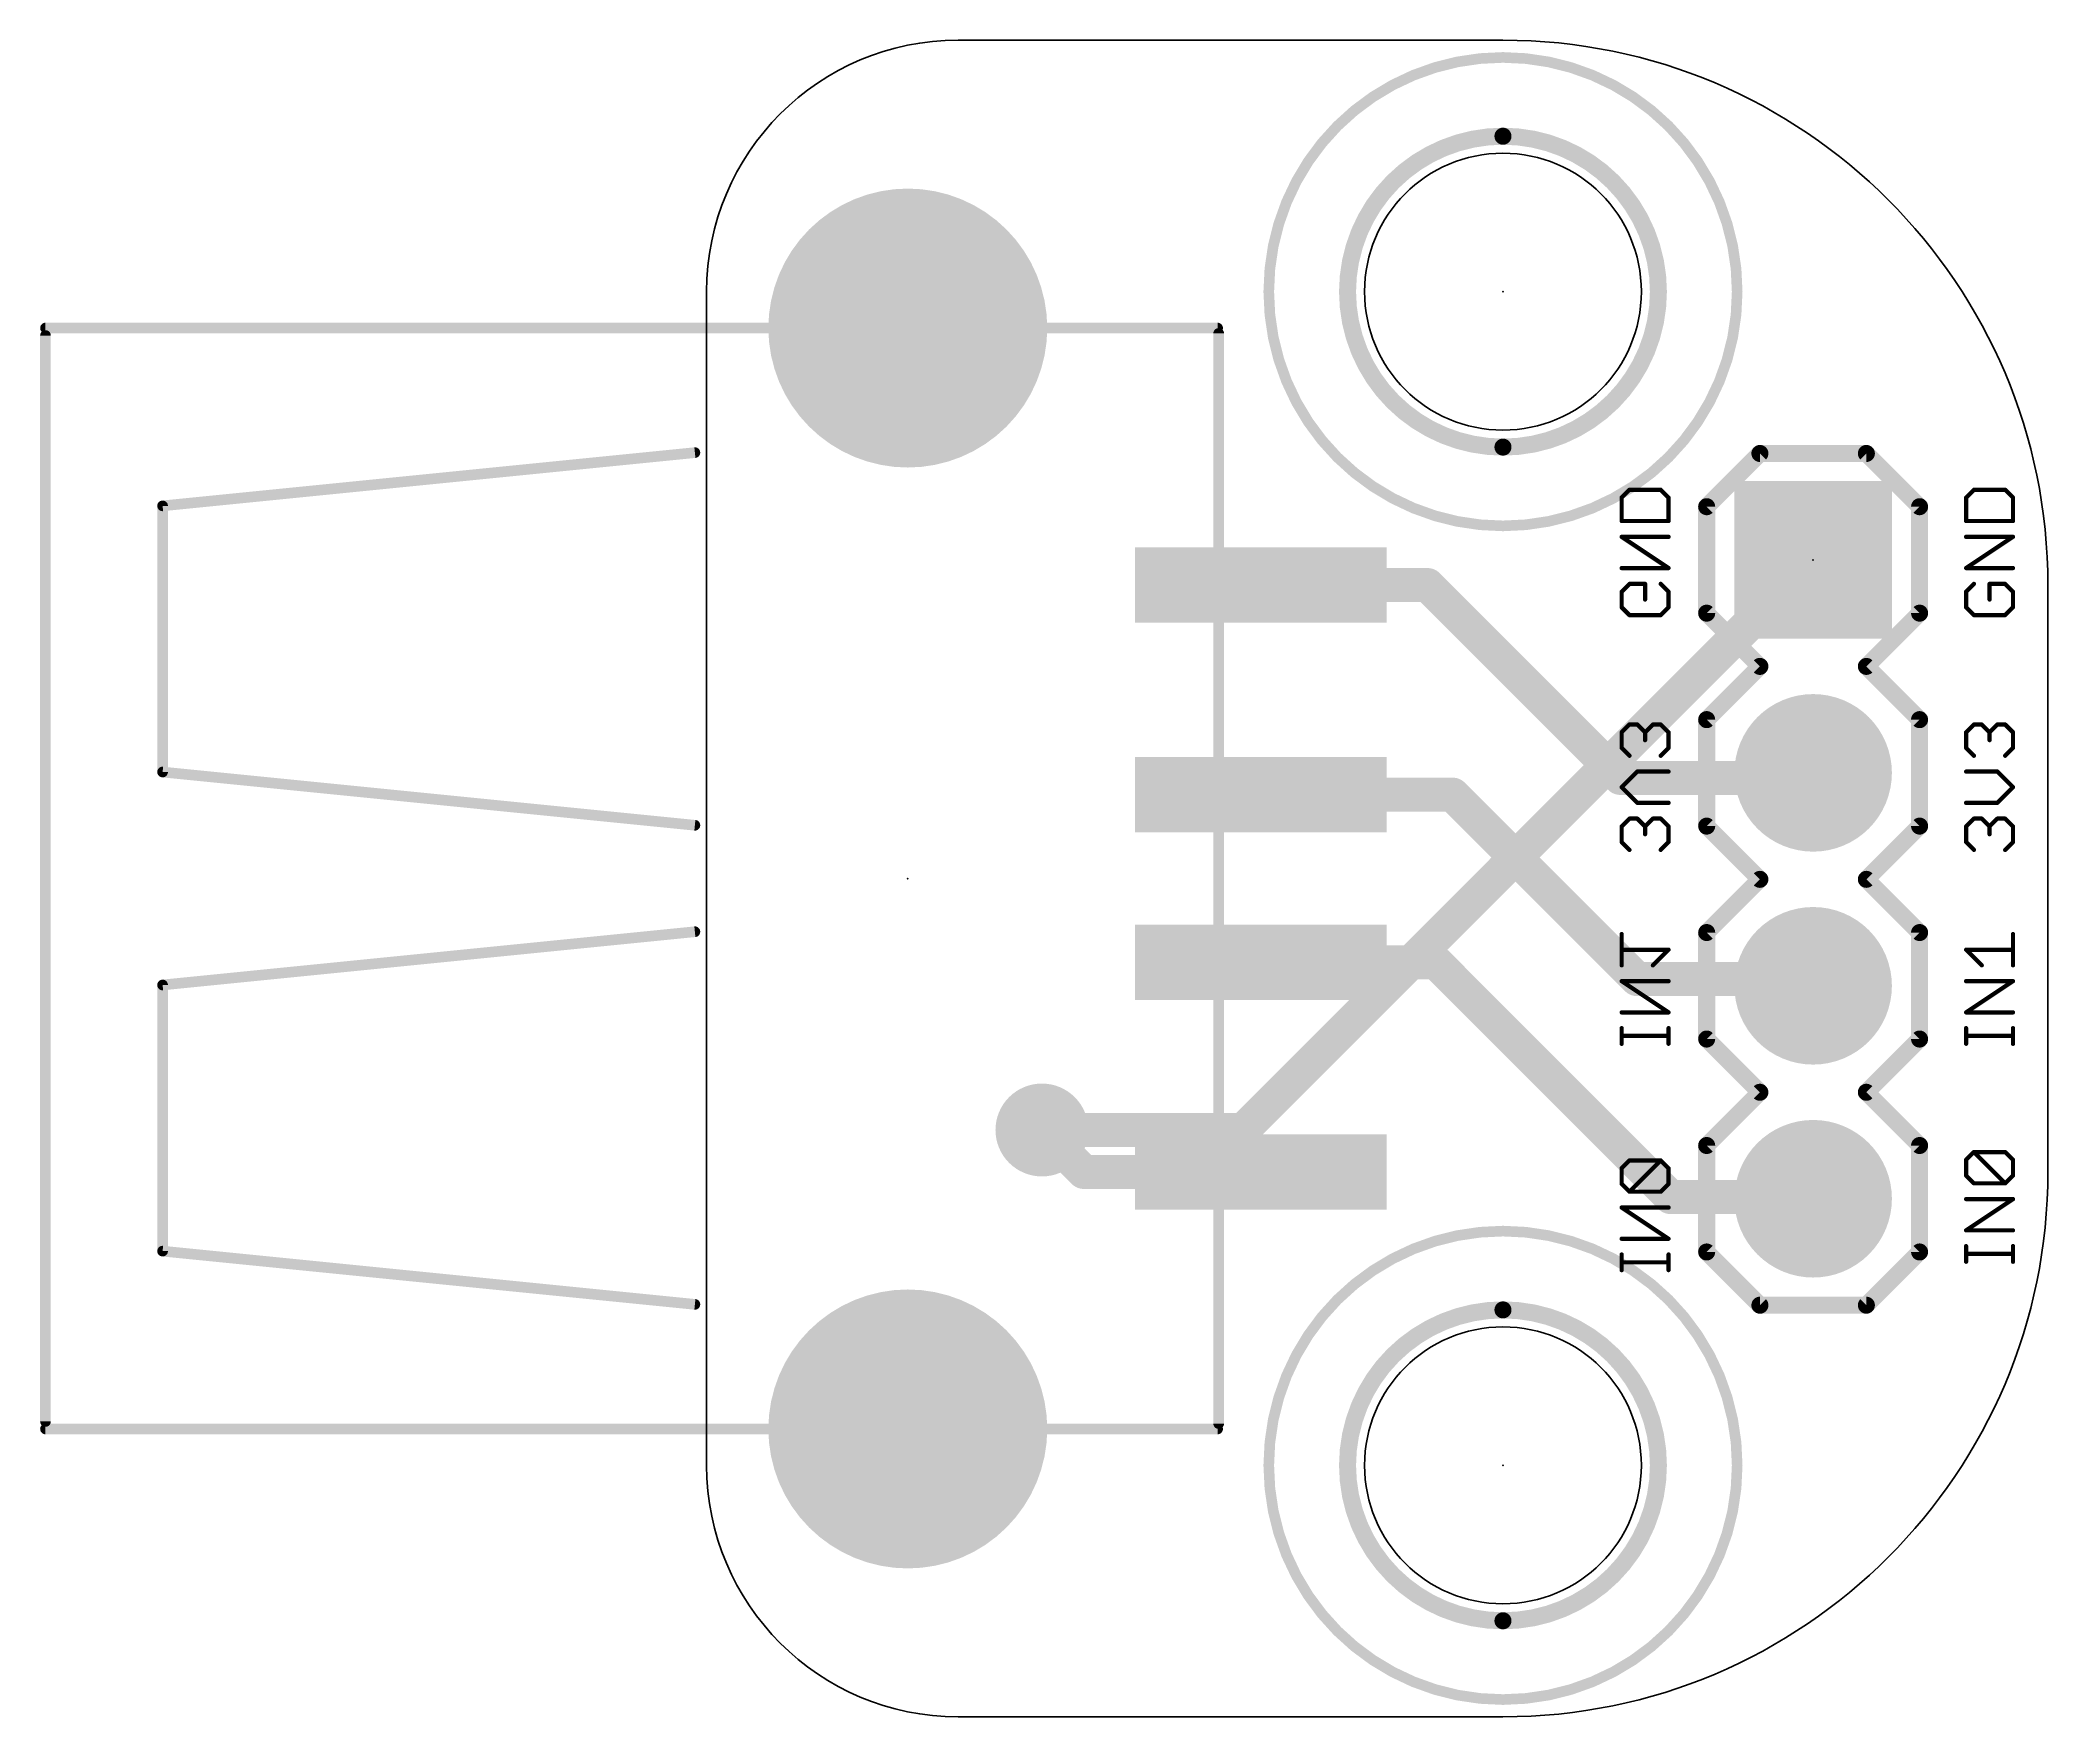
# Model space of a CAD drawing. Extents: x -8 to 16, y 0 to 20.
import ezdxf

# ---------------------------------------------------------------- set-up
doc = ezdxf.new("R2010")
doc.units = 0
for name, color, linetype in [('1', 22, 'CONTINUOUS'), ('16', 175, 'CONTINUOUS'), ('17', 82, 'CONTINUOUS'), ('18', 82, 'CONTINUOUS'), ('20', 7, 'CONTINUOUS'), ('21', 253, 'CONTINUOUS'), ('22', 253, 'CONTINUOUS'), ('23', 7, 'CONTINUOUS'), ('39', 22, 'CONTINUOUS'), ('41', 22, 'CONTINUOUS'), ('42', 175, 'CONTINUOUS'), ('51', 253, 'CONTINUOUS')]:
    doc.layers.add(name, color=color, linetype=linetype)

# ---------------------------------------------------------------- blocks, each defined once
blk = doc.blocks.new('RECT')
blk.add_solid([(-0.5, -0.5), (0.5, -0.5), (-0.5, 0.5), (0.5, 0.5)])
blk = doc.blocks.new('SQUAREP')
blk.add_solid([(-0.5, -0.5), (0.5, -0.5), (-0.5, 0.5), (0.5, 0.5)])
blk = doc.blocks.new('ROUNDP')
at = {"const_width": 0.5}
blk.add_lwpolyline([(0, -0.25, 1), (0, 0.25, 1), (0, -0.25)], format="xyb", dxfattribs=at)
blk = doc.blocks.new('ROUNDV')
at = {"const_width": 0.5}
blk.add_lwpolyline([(0, -0.25, 1), (0, 0.25, 1), (0, -0.25)], format="xyb", dxfattribs=at)

msp = doc.modelspace()

# ---------------------------------------------------------------- linework, layer by layer
at = {"layer": '1', "const_width": 0.4064}
for points in [[(6.612, 13.5), (8.6, 13.5)], [(8.6, 13.5), (10.9, 11.2)], [(10.9, 11.2), (13.14, 11.2)], [(13.14, 11.2), (13.2, 11.26)], [(6.612, 11), (8.9, 11)], [(8.9, 11), (11.1, 8.8)], [(6.612, 9), (8.7, 9)], [(8.7, 9), (11.5, 6.2)], [(11.1, 8.8), (13.12, 8.8)], [(13.12, 8.8), (13.2, 8.72)], [(4.5, 6.5), (4, 7)], [(6.612, 6.5), (4.5, 6.5)], [(11.5, 6.2), (13.18, 6.2)], [(13.18, 6.2), (13.2, 6.18)]]:
    msp.add_lwpolyline(points, dxfattribs=at)
at = {"layer": '1', "const_width": 0.2032}
for points in [[(6.612, 13.6016, 1), (6.612, 13.3984)], [(8.6718, 13.5718, 1), (8.5282, 13.4282)], [(8.6, 13.3984, 1), (8.6, 13.6016)], [(10.9, 11.3016, 1), (10.9, 11.0984)], [(10.8282, 11.1282, 1), (10.9718, 11.2718)], [(13.0682, 11.2718, 1), (13.2118, 11.1282)], [(13.2718, 11.1882, 1), (13.1282, 11.3318)], [(13.14, 11.0984, 1), (13.14, 11.3016)], [(6.612, 11.1016, 1), (6.612, 10.8984)], [(8.9718, 11.0718, 1), (8.8282, 10.9282)], [(8.9, 10.8984, 1), (8.9, 11.1016)], [(6.612, 9.1016, 1), (6.612, 8.8984)], [(8.7718, 9.0718, 1), (8.6282, 8.9282)], [(8.7, 8.8984, 1), (8.7, 9.1016)], [(11.1, 8.9016, 1), (11.1, 8.6984)], [(11.0282, 8.7282, 1), (11.1718, 8.8718)], [(13.1918, 8.8718, 1), (13.0482, 8.7282)], [(13.12, 8.6984, 1), (13.12, 8.9016)], [(13.1282, 8.6482, 1), (13.2718, 8.7918)], [(4.0718, 7.0718, 1), (3.9282, 6.9282)], [(4.5, 6.6016, 1), (4.5, 6.3984)], [(4.4282, 6.4282, 1), (4.5718, 6.5718)], [(6.612, 6.3984, 1), (6.612, 6.6016)], [(11.5, 6.3016, 1), (11.5, 6.0984)], [(11.4282, 6.1282, 1), (11.5718, 6.2718)], [(13.2518, 6.2718, 1), (13.1082, 6.1282)], [(13.1282, 6.1082, 1), (13.2718, 6.2518)], [(13.18, 6.0984, 1), (13.18, 6.3016)]]:
    msp.add_lwpolyline(points, format="xyb", dxfattribs=at)
at = {"layer": '16', "const_width": 0.4064}
for points in [[(6.4, 7), (13.2, 13.8)], [(4, 7), (6.4, 7)]]:
    msp.add_lwpolyline(points, dxfattribs=at)
at = {"layer": '16', "const_width": 0.2032}
for points in [[(13.2718, 13.7282, 1), (13.1282, 13.8718)], [(4, 7.1016, 1), (4, 6.8984)], [(6.4, 6.8984, 1), (6.4, 7.1016)], [(6.3282, 7.0718, 1), (6.4718, 6.9282)]]:
    msp.add_lwpolyline(points, format="xyb", dxfattribs=at)
at = {"layer": '20'}
for p, q in [((9.5, 20), (3, 20)), ((0, 17), (0, 7.2)), ((16, 13.5), (16, 6.5)), ((0, 3), (0, 7.2)), ((3, 0), (9.5, 0))]:
    msp.add_line(p, q, dxfattribs=at)
for centre in [(9.5, 17), (9.5, 3)]:
    msp.add_circle(centre, 1.651, dxfattribs=at)
for centre, radius, start, end in [((3, 17), 3, 90, 180), ((9.5, 13.5), 6.5, 0, 90), ((9.5, 6.5), 6.5, 270, 0), ((3, 3), 3, 180, 270)]:
    msp.add_arc(centre, radius, start, end, dxfattribs=at)
at = {"layer": '21'}
for points, const_width in [([(12.565, 15.07), (11.93, 14.435)], 0.2032), ([(13.835, 15.07), (12.565, 15.07)], 0.2032), ([(14.47, 14.435), (13.835, 15.07)], 0.2032), ([(15.1181, 14.6369), (15.0249, 14.5437)], 0.0508), ([(15.491, 14.6369), (15.1181, 14.6369)], 0.0508), ([(15.5842, 14.5437), (15.491, 14.6369)], 0.0508), ([(11.93, 13.165), (11.93, 14.435)], 0.2032), ([(14.47, 14.435), (14.47, 13.165)], 0.2032), ([(15.0249, 14.5437), (15.0249, 14.2641)], 0.0508), ([(15.5842, 14.2641), (15.5842, 14.5437)], 0.0508), ([(15.0249, 14.2641), (15.5842, 14.2641)], 0.0508), ([(15.0249, 13.7028), (15.5842, 14.0756)], 0.0508), ([(15.5842, 14.0756), (15.0249, 14.0756)], 0.0508), ([(15.5842, 13.7028), (15.0249, 13.7028)], 0.0508), ([(15.1181, 13.5143), (15.0249, 13.4211)], 0.0508), ([(15.0249, 13.4211), (15.0249, 13.2347)], 0.0508), ([(15.491, 13.5143), (15.3046, 13.5143)], 0.0508), ([(15.3046, 13.5143), (15.3046, 13.3279)], 0.0508), ([(15.5842, 13.4211), (15.491, 13.5143)], 0.0508), ([(15.5842, 13.2347), (15.5842, 13.4211)], 0.0508), ([(12.565, 12.53), (11.93, 13.165)], 0.2032), ([(14.47, 13.165), (13.835, 12.53)], 0.2032), ([(15.0249, 13.2347), (15.1181, 13.1415)], 0.0508), ([(15.491, 13.1415), (15.5842, 13.2347)], 0.0508), ([(15.1181, 13.1415), (15.491, 13.1415)], 0.0508), ([(11.93, 11.895), (12.565, 12.53)], 0.2032), ([(13.835, 12.53), (14.47, 11.895)], 0.2032), ([(11.93, 10.625), (11.93, 11.895)], 0.2032), ([(14.47, 11.895), (14.47, 10.625)], 0.2032), ([(15.0249, 11.7437), (15.1181, 11.8369)], 0.0508), ([(15.0249, 11.5573), (15.0249, 11.7437)], 0.0508), ([(15.1181, 11.8369), (15.2114, 11.8369)], 0.0508), ([(15.2114, 11.8369), (15.3046, 11.7437)], 0.0508), ([(15.3046, 11.7437), (15.3978, 11.8369)], 0.0508), ([(15.3046, 11.7437), (15.3046, 11.6505)], 0.0508), ([(15.3978, 11.8369), (15.491, 11.8369)], 0.0508), ([(15.491, 11.8369), (15.5842, 11.7437)], 0.0508), ([(15.5842, 11.7437), (15.5842, 11.5573)], 0.0508), ([(15.1181, 11.4641), (15.0249, 11.5573)], 0.0508), ([(15.5842, 11.5573), (15.491, 11.4641)], 0.0508), ([(15.3978, 11.2756), (15.0249, 11.2756)], 0.0508), ([(15.5842, 11.0892), (15.3978, 11.2756)], 0.0508), ([(15.3978, 10.9028), (15.5842, 11.0892)], 0.0508), ([(15.0249, 10.9028), (15.3978, 10.9028)], 0.0508), ([(12.565, 9.99), (11.93, 10.625)], 0.2032), ([(14.47, 10.625), (13.835, 9.99)], 0.2032), ([(15.0249, 10.6211), (15.1181, 10.7143)], 0.0508), ([(15.0249, 10.4347), (15.0249, 10.6211)], 0.0508), ([(15.1181, 10.7143), (15.2114, 10.7143)], 0.0508), ([(15.2114, 10.7143), (15.3046, 10.6211)], 0.0508), ([(15.3046, 10.6211), (15.3978, 10.7143)], 0.0508), ([(15.3046, 10.6211), (15.3046, 10.5279)], 0.0508), ([(15.3978, 10.7143), (15.491, 10.7143)], 0.0508), ([(15.491, 10.7143), (15.5842, 10.6211)], 0.0508), ([(15.5842, 10.6211), (15.5842, 10.4347)], 0.0508), ([(15.1181, 10.3415), (15.0249, 10.4347)], 0.0508), ([(15.5842, 10.4347), (15.491, 10.3415)], 0.0508), ([(11.93, 9.355), (12.565, 9.99)], 0.2032), ([(13.835, 9.99), (14.47, 9.355)], 0.2032), ([(11.93, 8.085), (11.93, 9.355)], 0.2032), ([(14.47, 9.355), (14.47, 8.085)], 0.2032), ([(15.5842, 8.9641), (15.5842, 9.3369)], 0.0508), ([(15.2114, 8.9641), (15.0249, 9.1505)], 0.0508), ([(15.0249, 9.1505), (15.5842, 9.1505)], 0.0508), ([(15.0249, 8.4028), (15.5842, 8.7756)], 0.0508), ([(15.5842, 8.7756), (15.0249, 8.7756)], 0.0508), ([(15.5842, 8.4028), (15.0249, 8.4028)], 0.0508), ([(12.565, 7.45), (11.93, 8.085)], 0.2032), ([(14.47, 8.085), (13.835, 7.45)], 0.2032), ([(15.0249, 8.0286), (15.0249, 8.215)], 0.0508), ([(15.5842, 8.1218), (15.0249, 8.1218)], 0.0508), ([(15.5842, 8.0286), (15.5842, 8.215)], 0.0508), ([(12.565, 7.45), (11.93, 6.815)], 0.2032), ([(14.47, 6.815), (13.835, 7.45)], 0.2032), ([(11.93, 5.545), (11.93, 6.815)], 0.2032), ([(14.47, 6.815), (14.47, 5.545)], 0.2032), ([(15.0249, 6.6437), (15.1181, 6.7369)], 0.0508), ([(15.1181, 6.7369), (15.491, 6.7369)], 0.0508), ([(15.491, 6.3641), (15.1181, 6.7369)], 0.0508), ([(15.491, 6.7369), (15.5842, 6.6437)], 0.0508), ([(15.0249, 6.4573), (15.0249, 6.6437)], 0.0508), ([(15.1181, 6.3641), (15.0249, 6.4573)], 0.0508), ([(15.5842, 6.4573), (15.491, 6.3641)], 0.0508), ([(15.5842, 6.6437), (15.5842, 6.4573)], 0.0508), ([(15.491, 6.3641), (15.1181, 6.3641)], 0.0508), ([(15.0249, 5.8028), (15.5842, 6.1756)], 0.0508), ([(15.5842, 6.1756), (15.0249, 6.1756)], 0.0508), ([(15.5842, 5.8028), (15.0249, 5.8028)], 0.0508), ([(12.565, 4.91), (11.93, 5.545)], 0.2032), ([(14.47, 5.545), (13.835, 4.91)], 0.2032), ([(15.0249, 5.4286), (15.0249, 5.615)], 0.0508), ([(15.5842, 5.5218), (15.0249, 5.5218)], 0.0508), ([(15.5842, 5.4286), (15.5842, 5.615)], 0.0508), ([(13.835, 4.91), (12.565, 4.91)], 0.2032)]:
    msp.add_lwpolyline(points, dxfattribs=dict(at, const_width=const_width))
for points, const_width in [([(12.565, 15.1208, 1), (12.565, 15.0192)], 0.1016), ([(12.6009, 15.0341, 1), (12.5291, 15.1059)], 0.1016), ([(13.8709, 15.1059, 1), (13.7991, 15.0341)], 0.1016), ([(13.835, 15.0192, 1), (13.835, 15.1208)], 0.1016), ([(15.1181, 14.6496, 1), (15.1181, 14.6242)], 0.0254), ([(15.1271, 14.628, 1), (15.1092, 14.6459)], 0.0254), ([(15.5, 14.6459, 1), (15.482, 14.628)], 0.0254), ([(15.491, 14.6242, 1), (15.491, 14.6496)], 0.0254), ([(11.9808, 14.435, 1), (11.8792, 14.435)], 0.1016), ([(11.8941, 14.4709, 1), (11.9659, 14.3991)], 0.1016), ([(14.5208, 14.435, 1), (14.4192, 14.435)], 0.1016), ([(14.4341, 14.3991, 1), (14.5059, 14.4709)], 0.1016), ([(15.0376, 14.5437, 1), (15.0122, 14.5437)], 0.0254), ([(15.0159, 14.5527, 1), (15.0339, 14.5347)], 0.0254), ([(15.5969, 14.5437, 1), (15.5715, 14.5437)], 0.0254), ([(15.5752, 14.5347, 1), (15.5932, 14.5527)], 0.0254), ([(15.0249, 14.2768, 1), (15.0249, 14.2514)], 0.0254), ([(15.0122, 14.2641, 1), (15.0376, 14.2641)], 0.0254), ([(15.5715, 14.2641, 1), (15.5969, 14.2641)], 0.0254), ([(15.5842, 14.2514, 1), (15.5842, 14.2768)], 0.0254), ([(15.0249, 14.0883, 1), (15.0249, 14.0629)], 0.0254), ([(15.5912, 14.0651, 1), (15.5772, 14.0862)], 0.0254), ([(15.5842, 14.0629, 1), (15.5842, 14.0883)], 0.0254), ([(15.0249, 13.7155, 1), (15.0249, 13.6901)], 0.0254), ([(15.0179, 13.7133, 1), (15.032, 13.6922)], 0.0254), ([(15.5842, 13.6901, 1), (15.5842, 13.7155)], 0.0254), ([(15.0376, 13.4211, 1), (15.0122, 13.4211)], 0.0254), ([(15.0159, 13.4301, 1), (15.0339, 13.4121)], 0.0254), ([(15.1271, 13.5053, 1), (15.1092, 13.5233)], 0.0254), ([(15.3046, 13.527, 1), (15.3046, 13.5016)], 0.0254), ([(15.3173, 13.5143, 1), (15.2919, 13.5143)], 0.0254), ([(15.5, 13.5233, 1), (15.482, 13.5053)], 0.0254), ([(15.491, 13.5016, 1), (15.491, 13.527)], 0.0254), ([(15.5969, 13.4211, 1), (15.5715, 13.4211)], 0.0254), ([(15.5752, 13.4121, 1), (15.5932, 13.4301)], 0.0254), ([(11.9659, 13.2009, 1), (11.8941, 13.1291)], 0.1016), ([(11.8792, 13.165, 1), (11.9808, 13.165)], 0.1016), ([(14.4192, 13.165, 1), (14.5208, 13.165)], 0.1016), ([(14.5059, 13.1291, 1), (14.4341, 13.2009)], 0.1016), ([(15.0339, 13.2437, 1), (15.0159, 13.2257)], 0.0254), ([(15.0122, 13.2347, 1), (15.0376, 13.2347)], 0.0254), ([(15.2919, 13.3279, 1), (15.3173, 13.3279)], 0.0254), ([(15.5715, 13.2347, 1), (15.5969, 13.2347)], 0.0254), ([(15.5932, 13.2257, 1), (15.5752, 13.2437)], 0.0254), ([(15.1181, 13.1542, 1), (15.1181, 13.1288)], 0.0254), ([(15.1092, 13.1325, 1), (15.1271, 13.1504)], 0.0254), ([(15.482, 13.1504, 1), (15.5, 13.1325)], 0.0254), ([(15.491, 13.1288, 1), (15.491, 13.1542)], 0.0254), ([(12.6009, 12.4941, 1), (12.5291, 12.5659)], 0.1016), ([(12.5291, 12.4941, 1), (12.6009, 12.5659)], 0.1016), ([(13.8709, 12.5659, 1), (13.7991, 12.4941)], 0.1016), ([(13.7991, 12.5659, 1), (13.8709, 12.4941)], 0.1016), ([(11.9808, 11.895, 1), (11.8792, 11.895)], 0.1016), ([(11.8941, 11.9309, 1), (11.9659, 11.8591)], 0.1016), ([(14.5208, 11.895, 1), (14.4192, 11.895)], 0.1016), ([(14.4341, 11.8591, 1), (14.5059, 11.9309)], 0.1016), ([(15.0376, 11.7437, 1), (15.0122, 11.7437)], 0.0254), ([(15.0159, 11.7527, 1), (15.0339, 11.7347)], 0.0254), ([(15.1181, 11.8496, 1), (15.1181, 11.8242)], 0.0254), ([(15.1271, 11.828, 1), (15.1092, 11.8459)], 0.0254), ([(15.2203, 11.8459, 1), (15.2024, 11.828)], 0.0254), ([(15.2114, 11.8242, 1), (15.2114, 11.8496)], 0.0254), ([(15.3173, 11.7437, 1), (15.2919, 11.7437)], 0.0254), ([(15.2956, 11.7527, 1), (15.3135, 11.7347)], 0.0254), ([(15.2956, 11.7347, 1), (15.3135, 11.7527)], 0.0254), ([(15.3978, 11.8496, 1), (15.3978, 11.8242)], 0.0254), ([(15.4068, 11.828, 1), (15.3888, 11.8459)], 0.0254), ([(15.5, 11.8459, 1), (15.482, 11.828)], 0.0254), ([(15.491, 11.8242, 1), (15.491, 11.8496)], 0.0254), ([(15.5969, 11.7437, 1), (15.5715, 11.7437)], 0.0254), ([(15.5752, 11.7347, 1), (15.5932, 11.7527)], 0.0254), ([(15.0339, 11.5663, 1), (15.0159, 11.5483)], 0.0254), ([(15.0122, 11.5573, 1), (15.0376, 11.5573)], 0.0254), ([(15.2919, 11.6505, 1), (15.3173, 11.6505)], 0.0254), ([(15.5715, 11.5573, 1), (15.5969, 11.5573)], 0.0254), ([(15.5932, 11.5483, 1), (15.5752, 11.5663)], 0.0254), ([(15.0249, 11.2883, 1), (15.0249, 11.2629)], 0.0254), ([(15.1092, 11.4551, 1), (15.1271, 11.4731)], 0.0254), ([(15.4068, 11.2846, 1), (15.3888, 11.2666)], 0.0254), ([(15.3978, 11.2629, 1), (15.3978, 11.2883)], 0.0254), ([(15.482, 11.4731, 1), (15.5, 11.4551)], 0.0254), ([(15.5932, 11.0802, 1), (15.5752, 11.0982)], 0.0254), ([(15.5752, 11.0802, 1), (15.5932, 11.0982)], 0.0254), ([(15.0249, 10.9155, 1), (15.0249, 10.8901)], 0.0254), ([(15.3888, 10.9118, 1), (15.4068, 10.8938)], 0.0254), ([(15.3978, 10.8901, 1), (15.3978, 10.9155)], 0.0254), ([(11.9659, 10.6609, 1), (11.8941, 10.5891)], 0.1016), ([(11.8792, 10.625, 1), (11.9808, 10.625)], 0.1016), ([(14.4192, 10.625, 1), (14.5208, 10.625)], 0.1016), ([(14.5059, 10.5891, 1), (14.4341, 10.6609)], 0.1016), ([(15.0376, 10.6211, 1), (15.0122, 10.6211)], 0.0254), ([(15.0159, 10.6301, 1), (15.0339, 10.6121)], 0.0254), ([(15.1181, 10.727, 1), (15.1181, 10.7016)], 0.0254), ([(15.1271, 10.7053, 1), (15.1092, 10.7233)], 0.0254), ([(15.2203, 10.7233, 1), (15.2024, 10.7053)], 0.0254), ([(15.2114, 10.7016, 1), (15.2114, 10.727)], 0.0254), ([(15.3173, 10.6211, 1), (15.2919, 10.6211)], 0.0254), ([(15.2956, 10.6301, 1), (15.3135, 10.6121)], 0.0254), ([(15.2919, 10.5279, 1), (15.3173, 10.5279)], 0.0254), ([(15.2956, 10.6121, 1), (15.3135, 10.6301)], 0.0254), ([(15.3978, 10.727, 1), (15.3978, 10.7016)], 0.0254), ([(15.4068, 10.7053, 1), (15.3888, 10.7233)], 0.0254), ([(15.5, 10.7233, 1), (15.482, 10.7053)], 0.0254), ([(15.491, 10.7016, 1), (15.491, 10.727)], 0.0254), ([(15.5969, 10.6211, 1), (15.5715, 10.6211)], 0.0254), ([(15.5752, 10.6121, 1), (15.5932, 10.6301)], 0.0254), ([(15.0339, 10.4437, 1), (15.0159, 10.4257)], 0.0254), ([(15.0122, 10.4347, 1), (15.0376, 10.4347)], 0.0254), ([(15.1092, 10.3325, 1), (15.1271, 10.3504)], 0.0254), ([(15.482, 10.3504, 1), (15.5, 10.3325)], 0.0254), ([(15.5715, 10.4347, 1), (15.5969, 10.4347)], 0.0254), ([(15.5932, 10.4257, 1), (15.5752, 10.4437)], 0.0254), ([(12.6009, 9.9541, 1), (12.5291, 10.0259)], 0.1016), ([(12.5291, 9.9541, 1), (12.6009, 10.0259)], 0.1016), ([(13.8709, 10.0259, 1), (13.7991, 9.9541)], 0.1016), ([(13.7991, 10.0259, 1), (13.8709, 9.9541)], 0.1016), ([(11.9808, 9.355, 1), (11.8792, 9.355)], 0.1016), ([(11.8941, 9.3909, 1), (11.9659, 9.3191)], 0.1016), ([(14.5208, 9.355, 1), (14.4192, 9.355)], 0.1016), ([(14.4341, 9.3191, 1), (14.5059, 9.3909)], 0.1016), ([(15.5969, 9.3369, 1), (15.5715, 9.3369)], 0.0254), ([(15.0339, 9.1595, 1), (15.0159, 9.1415)], 0.0254), ([(15.0249, 9.1632, 1), (15.0249, 9.1378)], 0.0254), ([(15.5842, 9.1378, 1), (15.5842, 9.1632)], 0.0254), ([(15.2024, 8.9551, 1), (15.2203, 8.9731)], 0.0254), ([(15.5715, 8.9641, 1), (15.5969, 8.9641)], 0.0254), ([(15.0249, 8.7883, 1), (15.0249, 8.7629)], 0.0254), ([(15.5912, 8.7651, 1), (15.5772, 8.7862)], 0.0254), ([(15.5842, 8.7629, 1), (15.5842, 8.7883)], 0.0254), ([(15.0249, 8.4155, 1), (15.0249, 8.3901)], 0.0254), ([(15.0179, 8.4133, 1), (15.032, 8.3922)], 0.0254), ([(15.5842, 8.3901, 1), (15.5842, 8.4155)], 0.0254), ([(11.9659, 8.1209, 1), (11.8941, 8.0491)], 0.1016), ([(14.5059, 8.0491, 1), (14.4341, 8.1209)], 0.1016), ([(15.0376, 8.215, 1), (15.0122, 8.215)], 0.0254), ([(15.0249, 8.1345, 1), (15.0249, 8.1091)], 0.0254), ([(15.5969, 8.215, 1), (15.5715, 8.215)], 0.0254), ([(15.5842, 8.1091, 1), (15.5842, 8.1345)], 0.0254), ([(11.8792, 8.085, 1), (11.9808, 8.085)], 0.1016), ([(14.4192, 8.085, 1), (14.5208, 8.085)], 0.1016), ([(15.0122, 8.0286, 1), (15.0376, 8.0286)], 0.0254), ([(15.5715, 8.0286, 1), (15.5969, 8.0286)], 0.0254), ([(12.6009, 7.4141, 1), (12.5291, 7.4859)], 0.1016), ([(12.5291, 7.4141, 1), (12.6009, 7.4859)], 0.1016), ([(13.8709, 7.4859, 1), (13.7991, 7.4141)], 0.1016), ([(13.7991, 7.4859, 1), (13.8709, 7.4141)], 0.1016), ([(11.9808, 6.815, 1), (11.8792, 6.815)], 0.1016), ([(11.8941, 6.8509, 1), (11.9659, 6.7791)], 0.1016), ([(14.5208, 6.815, 1), (14.4192, 6.815)], 0.1016), ([(14.4341, 6.7791, 1), (14.5059, 6.8509)], 0.1016), ([(15.1181, 6.7496, 1), (15.1181, 6.7242)], 0.0254), ([(15.1271, 6.7459, 1), (15.1092, 6.728)], 0.0254), ([(15.1271, 6.728, 1), (15.1092, 6.7459)], 0.0254), ([(15.5, 6.7459, 1), (15.482, 6.728)], 0.0254), ([(15.491, 6.7242, 1), (15.491, 6.7496)], 0.0254), ([(15.0376, 6.6437, 1), (15.0122, 6.6437)], 0.0254), ([(15.0159, 6.6527, 1), (15.0339, 6.6347)], 0.0254), ([(15.0339, 6.4663, 1), (15.0159, 6.4483)], 0.0254), ([(15.0122, 6.4573, 1), (15.0376, 6.4573)], 0.0254), ([(15.5969, 6.6437, 1), (15.5715, 6.6437)], 0.0254), ([(15.5715, 6.4573, 1), (15.5969, 6.4573)], 0.0254), ([(15.5752, 6.6347, 1), (15.5932, 6.6527)], 0.0254), ([(15.5932, 6.4483, 1), (15.5752, 6.4663)], 0.0254), ([(15.1181, 6.3768, 1), (15.1181, 6.3514)], 0.0254), ([(15.1092, 6.3551, 1), (15.1271, 6.3731)], 0.0254), ([(15.482, 6.3731, 1), (15.5, 6.3551)], 0.0254), ([(15.482, 6.3551, 1), (15.5, 6.3731)], 0.0254), ([(15.491, 6.3514, 1), (15.491, 6.3768)], 0.0254), ([(15.0249, 6.1883, 1), (15.0249, 6.1629)], 0.0254), ([(15.5912, 6.1651, 1), (15.5772, 6.1862)], 0.0254), ([(15.5842, 6.1629, 1), (15.5842, 6.1883)], 0.0254), ([(15.0249, 5.8155, 1), (15.0249, 5.7901)], 0.0254), ([(15.0179, 5.8133, 1), (15.032, 5.7922)], 0.0254), ([(15.5842, 5.7901, 1), (15.5842, 5.8155)], 0.0254), ([(11.9659, 5.5809, 1), (11.8941, 5.5091)], 0.1016), ([(11.8792, 5.545, 1), (11.9808, 5.545)], 0.1016), ([(14.4192, 5.545, 1), (14.5208, 5.545)], 0.1016), ([(14.5059, 5.5091, 1), (14.4341, 5.5809)], 0.1016), ([(15.0376, 5.615, 1), (15.0122, 5.615)], 0.0254), ([(15.0249, 5.5345, 1), (15.0249, 5.5091)], 0.0254), ([(15.5969, 5.615, 1), (15.5715, 5.615)], 0.0254), ([(15.5842, 5.5091, 1), (15.5842, 5.5345)], 0.0254), ([(15.0122, 5.4286, 1), (15.0376, 5.4286)], 0.0254), ([(15.5715, 5.4286, 1), (15.5969, 5.4286)], 0.0254), ([(12.565, 4.9608, 1), (12.565, 4.8592)], 0.1016), ([(12.5291, 4.8741, 1), (12.6009, 4.9459)], 0.1016), ([(13.7991, 4.9459, 1), (13.8709, 4.8741)], 0.1016), ([(13.835, 4.8592, 1), (13.835, 4.9608)], 0.1016)]:
    msp.add_lwpolyline(points, format="xyb", dxfattribs=dict(at, const_width=const_width))
at = {"layer": '22', "const_width": 0.0508}
for points in [[(10.9158, 14.5437), (11.009, 14.6369)], [(11.009, 14.6369), (11.3819, 14.6369)], [(11.3819, 14.6369), (11.4751, 14.5437)], [(10.9158, 14.2641), (10.9158, 14.5437)], [(11.4751, 14.5437), (11.4751, 14.2641)], [(11.4751, 14.2641), (10.9158, 14.2641)], [(11.4751, 13.7028), (10.9158, 14.0756)], [(10.9158, 14.0756), (11.4751, 14.0756)], [(10.9158, 13.7028), (11.4751, 13.7028)], [(10.9158, 13.4211), (11.009, 13.5143)], [(10.9158, 13.2347), (10.9158, 13.4211)], [(11.009, 13.5143), (11.1954, 13.5143)], [(11.1954, 13.5143), (11.1954, 13.3279)], [(11.3819, 13.5143), (11.4751, 13.4211)], [(11.4751, 13.4211), (11.4751, 13.2347)], [(11.009, 13.1415), (10.9158, 13.2347)], [(11.4751, 13.2347), (11.3819, 13.1415)], [(11.3819, 13.1415), (11.009, 13.1415)], [(11.009, 11.8369), (10.9158, 11.7437)], [(10.9158, 11.7437), (10.9158, 11.5573)], [(11.1022, 11.8369), (11.009, 11.8369)], [(11.1954, 11.7437), (11.1022, 11.8369)], [(11.2887, 11.8369), (11.1954, 11.7437)], [(11.1954, 11.7437), (11.1954, 11.6505)], [(11.3819, 11.8369), (11.2887, 11.8369)], [(11.4751, 11.7437), (11.3819, 11.8369)], [(11.4751, 11.5573), (11.4751, 11.7437)], [(10.9158, 11.5573), (11.009, 11.4641)], [(11.3819, 11.4641), (11.4751, 11.5573)], [(10.9158, 11.0892), (11.1022, 11.2756)], [(11.1022, 11.2756), (11.4751, 11.2756)], [(11.1022, 10.9028), (10.9158, 11.0892)], [(11.4751, 10.9028), (11.1022, 10.9028)], [(11.009, 10.7143), (10.9158, 10.6211)], [(10.9158, 10.6211), (10.9158, 10.4347)], [(11.1022, 10.7143), (11.009, 10.7143)], [(11.1954, 10.6211), (11.1022, 10.7143)], [(11.2887, 10.7143), (11.1954, 10.6211)], [(11.1954, 10.6211), (11.1954, 10.5279)], [(11.3819, 10.7143), (11.2887, 10.7143)], [(11.4751, 10.6211), (11.3819, 10.7143)], [(11.4751, 10.4347), (11.4751, 10.6211)], [(10.9158, 10.4347), (11.009, 10.3415)], [(11.3819, 10.3415), (11.4751, 10.4347)], [(10.9158, 8.9641), (10.9158, 9.3369)], [(11.4751, 9.1505), (10.9158, 9.1505)], [(11.2887, 8.9641), (11.4751, 9.1505)], [(11.4751, 8.4028), (10.9158, 8.7756)], [(10.9158, 8.7756), (11.4751, 8.7756)], [(10.9158, 8.4028), (11.4751, 8.4028)], [(10.9158, 8.0286), (10.9158, 8.215)], [(10.9158, 8.1218), (11.4751, 8.1218)], [(11.4751, 8.0286), (11.4751, 8.215)], [(11.009, 6.6369), (10.9158, 6.5437)], [(10.9158, 6.5437), (10.9158, 6.3573)], [(11.3819, 6.6369), (11.009, 6.6369)], [(11.009, 6.2641), (11.3819, 6.6369)], [(11.4751, 6.5437), (11.3819, 6.6369)], [(11.4751, 6.3573), (11.4751, 6.5437)], [(10.9158, 6.3573), (11.009, 6.2641)], [(11.009, 6.2641), (11.3819, 6.2641)], [(11.3819, 6.2641), (11.4751, 6.3573)], [(11.4751, 5.7028), (10.9158, 6.0756)], [(10.9158, 6.0756), (11.4751, 6.0756)], [(10.9158, 5.7028), (11.4751, 5.7028)], [(10.9158, 5.3286), (10.9158, 5.515)], [(11.4751, 5.3286), (11.4751, 5.515)], [(10.9158, 5.4218), (11.4751, 5.4218)]]:
    msp.add_lwpolyline(points, dxfattribs=at)
at = {"layer": '22', "const_width": 0.0254}
for points in [[(11.009, 14.6496, 1), (11.009, 14.6242)], [(11.018, 14.628, 1), (11, 14.6459)], [(11.3908, 14.6459, 1), (11.3729, 14.628)], [(11.3819, 14.6242, 1), (11.3819, 14.6496)], [(10.9285, 14.5437, 1), (10.9031, 14.5437)], [(10.9068, 14.5527, 1), (10.9248, 14.5347)], [(11.4878, 14.5437, 1), (11.4624, 14.5437)], [(11.4661, 14.5347, 1), (11.4841, 14.5527)], [(10.9158, 14.2768, 1), (10.9158, 14.2514)], [(10.9031, 14.2641, 1), (10.9285, 14.2641)], [(11.4624, 14.2641, 1), (11.4878, 14.2641)], [(11.4751, 14.2514, 1), (11.4751, 14.2768)], [(10.9228, 14.0862, 1), (10.9088, 14.0651)], [(10.9158, 14.0883, 1), (10.9158, 14.0629)], [(11.4751, 14.0629, 1), (11.4751, 14.0883)], [(10.9158, 13.7155, 1), (10.9158, 13.6901)], [(11.468, 13.6922, 1), (11.4821, 13.7133)], [(11.4751, 13.6901, 1), (11.4751, 13.7155)], [(10.9285, 13.4211, 1), (10.9031, 13.4211)], [(10.9068, 13.4301, 1), (10.9248, 13.4121)], [(11.009, 13.527, 1), (11.009, 13.5016)], [(11.018, 13.5053, 1), (11, 13.5233)], [(11.2081, 13.5143, 1), (11.1827, 13.5143)], [(11.1954, 13.5016, 1), (11.1954, 13.527)], [(11.3908, 13.5233, 1), (11.3729, 13.5053)], [(11.4878, 13.4211, 1), (11.4624, 13.4211)], [(11.4661, 13.4121, 1), (11.4841, 13.4301)], [(10.9248, 13.2437, 1), (10.9068, 13.2257)], [(10.9031, 13.2347, 1), (10.9285, 13.2347)], [(11.1827, 13.3279, 1), (11.2081, 13.3279)], [(11.4624, 13.2347, 1), (11.4878, 13.2347)], [(11.4841, 13.2257, 1), (11.4661, 13.2437)], [(11.009, 13.1542, 1), (11.009, 13.1288)], [(11, 13.1325, 1), (11.018, 13.1504)], [(11.3729, 13.1504, 1), (11.3908, 13.1325)], [(11.3819, 13.1288, 1), (11.3819, 13.1542)], [(10.9285, 11.7437, 1), (10.9031, 11.7437)], [(10.9068, 11.7527, 1), (10.9248, 11.7347)], [(11.009, 11.8496, 1), (11.009, 11.8242)], [(11.018, 11.828, 1), (11, 11.8459)], [(11.1112, 11.8459, 1), (11.0932, 11.828)], [(11.1022, 11.8242, 1), (11.1022, 11.8496)], [(11.2081, 11.7437, 1), (11.1827, 11.7437)], [(11.1865, 11.7527, 1), (11.2044, 11.7347)], [(11.1865, 11.7347, 1), (11.2044, 11.7527)], [(11.2887, 11.8496, 1), (11.2887, 11.8242)], [(11.2976, 11.828, 1), (11.2797, 11.8459)], [(11.3908, 11.8459, 1), (11.3729, 11.828)], [(11.3819, 11.8242, 1), (11.3819, 11.8496)], [(11.4878, 11.7437, 1), (11.4624, 11.7437)], [(11.4661, 11.7347, 1), (11.4841, 11.7527)], [(10.9248, 11.5663, 1), (10.9068, 11.5483)], [(10.9031, 11.5573, 1), (10.9285, 11.5573)], [(11.1827, 11.6505, 1), (11.2081, 11.6505)], [(11.4624, 11.5573, 1), (11.4878, 11.5573)], [(11.4841, 11.5483, 1), (11.4661, 11.5663)], [(11, 11.4551, 1), (11.018, 11.4731)], [(11.1022, 11.2883, 1), (11.1022, 11.2629)], [(11.1112, 11.2666, 1), (11.0932, 11.2846)], [(11.3729, 11.4731, 1), (11.3908, 11.4551)], [(11.4751, 11.2629, 1), (11.4751, 11.2883)], [(10.9248, 11.0982, 1), (10.9068, 11.0802)], [(10.9068, 11.0982, 1), (10.9248, 11.0802)], [(11.1022, 10.9155, 1), (11.1022, 10.8901)], [(11.0932, 10.8938, 1), (11.1112, 10.9118)], [(11.4751, 10.8901, 1), (11.4751, 10.9155)], [(10.9285, 10.6211, 1), (10.9031, 10.6211)], [(10.9068, 10.6301, 1), (10.9248, 10.6121)], [(11.009, 10.727, 1), (11.009, 10.7016)], [(11.018, 10.7053, 1), (11, 10.7233)], [(11.1112, 10.7233, 1), (11.0932, 10.7053)], [(11.1022, 10.7016, 1), (11.1022, 10.727)], [(11.2081, 10.6211, 1), (11.1827, 10.6211)], [(11.1827, 10.5279, 1), (11.2081, 10.5279)], [(11.1865, 10.6301, 1), (11.2044, 10.6121)], [(11.1865, 10.6121, 1), (11.2044, 10.6301)], [(11.2887, 10.727, 1), (11.2887, 10.7016)], [(11.2976, 10.7053, 1), (11.2797, 10.7233)], [(11.3908, 10.7233, 1), (11.3729, 10.7053)], [(11.3819, 10.7016, 1), (11.3819, 10.727)], [(11.4878, 10.6211, 1), (11.4624, 10.6211)], [(11.4661, 10.6121, 1), (11.4841, 10.6301)], [(10.9248, 10.4437, 1), (10.9068, 10.4257)], [(10.9031, 10.4347, 1), (10.9285, 10.4347)], [(11, 10.3325, 1), (11.018, 10.3504)], [(11.3729, 10.3504, 1), (11.3908, 10.3325)], [(11.4624, 10.4347, 1), (11.4878, 10.4347)], [(11.4841, 10.4257, 1), (11.4661, 10.4437)], [(10.9285, 9.3369, 1), (10.9031, 9.3369)], [(10.9158, 9.1632, 1), (10.9158, 9.1378)], [(11.4841, 9.1415, 1), (11.4661, 9.1595)], [(11.4751, 9.1378, 1), (11.4751, 9.1632)], [(10.9031, 8.9641, 1), (10.9285, 8.9641)], [(11.2797, 8.9731, 1), (11.2976, 8.9551)], [(10.9228, 8.7862, 1), (10.9088, 8.7651)], [(10.9158, 8.7883, 1), (10.9158, 8.7629)], [(11.4751, 8.7629, 1), (11.4751, 8.7883)], [(10.9158, 8.4155, 1), (10.9158, 8.3901)], [(11.468, 8.3922, 1), (11.4821, 8.4133)], [(11.4751, 8.3901, 1), (11.4751, 8.4155)], [(10.9285, 8.215, 1), (10.9031, 8.215)], [(10.9158, 8.1345, 1), (10.9158, 8.1091)], [(11.4878, 8.215, 1), (11.4624, 8.215)], [(11.4751, 8.1091, 1), (11.4751, 8.1345)], [(10.9031, 8.0286, 1), (10.9285, 8.0286)], [(11.4624, 8.0286, 1), (11.4878, 8.0286)], [(10.9285, 6.5437, 1), (10.9031, 6.5437)], [(10.9068, 6.5527, 1), (10.9248, 6.5347)], [(11.009, 6.6496, 1), (11.009, 6.6242)], [(11.018, 6.628, 1), (11, 6.6459)], [(11.3908, 6.6459, 1), (11.3729, 6.628)], [(11.3908, 6.628, 1), (11.3729, 6.6459)], [(11.3819, 6.6242, 1), (11.3819, 6.6496)], [(11.4878, 6.5437, 1), (11.4624, 6.5437)], [(11.4661, 6.5347, 1), (11.4841, 6.5527)], [(10.9248, 6.3663, 1), (10.9068, 6.3483)], [(10.9031, 6.3573, 1), (10.9285, 6.3573)], [(11.009, 6.2768, 1), (11.009, 6.2514)], [(11, 6.2731, 1), (11.018, 6.2551)], [(11, 6.2551, 1), (11.018, 6.2731)], [(11.3729, 6.2731, 1), (11.3908, 6.2551)], [(11.3819, 6.2514, 1), (11.3819, 6.2768)], [(11.4624, 6.3573, 1), (11.4878, 6.3573)], [(11.4841, 6.3483, 1), (11.4661, 6.3663)], [(10.9228, 6.0862, 1), (10.9088, 6.0651)], [(10.9158, 6.0883, 1), (10.9158, 6.0629)], [(11.4751, 6.0629, 1), (11.4751, 6.0883)], [(10.9158, 5.7155, 1), (10.9158, 5.6901)], [(10.9285, 5.515, 1), (10.9031, 5.515)], [(11.4878, 5.515, 1), (11.4624, 5.515)], [(11.468, 5.6922, 1), (11.4821, 5.7133)], [(11.4751, 5.6901, 1), (11.4751, 5.7155)], [(10.9158, 5.4345, 1), (10.9158, 5.4091)], [(10.9031, 5.3286, 1), (10.9285, 5.3286)], [(11.4624, 5.3286, 1), (11.4878, 5.3286)], [(11.4751, 5.4091, 1), (11.4751, 5.4345)]]:
    msp.add_lwpolyline(points, format="xyb", dxfattribs=at)
at = {"layer": '23'}
for p in [(9.5, 17), (13.2, 13.8), (2.4, 10), (9.5, 3)]:
    msp.add_point(p, dxfattribs=at)
at = {"layer": '39', "const_width": 0.127}
for points in [[(9.5, 14.206, 1), (9.5, 19.794, 1), (9.5, 14.206)], [(9.5, 0.206, 1), (9.5, 5.794, 1), (9.5, 0.206)]]:
    msp.add_lwpolyline(points, format="xyb", dxfattribs=at)
at = {"layer": '41'}
for points, const_width in [([(9.5, 18.8542, 1), (9.5, 15.1458)], 0.2032), ([(9.5, 15.1458, 1), (9.5, 18.8542)], 0.2032), ([(9.5, 18.905, 1), (9.5, 18.8034)], 0.1016), ([(9.5, 18.8034, 1), (9.5, 18.905)], 0.1016), ([(9.5, 15.1966, 1), (9.5, 15.095)], 0.1016), ([(9.5, 15.095, 1), (9.5, 15.1966)], 0.1016), ([(9.5, 4.8542, 1), (9.5, 1.1458)], 0.2032), ([(9.5, 1.1458, 1), (9.5, 4.8542)], 0.2032), ([(9.5, 4.905, 1), (9.5, 4.8034)], 0.1016), ([(9.5, 4.8034, 1), (9.5, 4.905)], 0.1016), ([(9.5, 1.1966, 1), (9.5, 1.095)], 0.1016), ([(9.5, 1.095, 1), (9.5, 1.1966)], 0.1016)]:
    msp.add_lwpolyline(points, format="xyb", dxfattribs=dict(at, const_width=const_width))
at = {"layer": '42'}
for points, const_width in [([(9.5, 18.8542, 1), (9.5, 15.1458)], 0.2032), ([(9.5, 15.1458, 1), (9.5, 18.8542)], 0.2032), ([(9.5, 18.905, 1), (9.5, 18.8034)], 0.1016), ([(9.5, 18.8034, 1), (9.5, 18.905)], 0.1016), ([(9.5, 15.1966, 1), (9.5, 15.095)], 0.1016), ([(9.5, 15.095, 1), (9.5, 15.1966)], 0.1016), ([(9.5, 4.8542, 1), (9.5, 1.1458)], 0.2032), ([(9.5, 1.1458, 1), (9.5, 4.8542)], 0.2032), ([(9.5, 4.905, 1), (9.5, 4.8034)], 0.1016), ([(9.5, 4.8034, 1), (9.5, 4.905)], 0.1016), ([(9.5, 1.1966, 1), (9.5, 1.095)], 0.1016), ([(9.5, 1.095, 1), (9.5, 1.1966)], 0.1016)]:
    msp.add_lwpolyline(points, format="xyb", dxfattribs=dict(at, const_width=const_width))
at = {"layer": '51', "const_width": 0.0635}
for points in [[(-7.8553, 16.477, 1), (-7.9188, 16.477)], [(-7.887, 16.5976, 1), (-7.887, 16.5342)], [(6.1402, 16.5024, 1), (6.0767, 16.5024)], [(6.0957, 16.5342, 1), (6.0957, 16.5976)], [(-0.1368, 15.0484, 1), (-0.1432, 15.1116)], [(-6.4932, 14.4766, 1), (-6.4868, 14.4134)], [(-6.4583, 14.445, 1), (-6.5217, 14.445)], [(-6.4868, 11.3016, 1), (-6.4932, 11.2384)], [(-6.5217, 11.27, 1), (-6.4583, 11.27)], [(-0.1432, 10.6034, 1), (-0.1368, 10.6666)], [(-0.1368, 9.3334, 1), (-0.1432, 9.3966)], [(-6.4932, 8.7616, 1), (-6.4868, 8.6984)], [(-6.4583, 8.73, 1), (-6.5217, 8.73)], [(-6.4868, 5.5866, 1), (-6.4932, 5.5234)], [(-6.5217, 5.555, 1), (-6.4583, 5.555)], [(-0.1432, 4.8884, 1), (-0.1368, 4.9516)], [(-7.9188, 3.523, 1), (-7.8553, 3.523)], [(-7.887, 3.4659, 1), (-7.887, 3.4024)], [(6.0767, 3.4976, 1), (6.1402, 3.4976)], [(6.0957, 3.4024, 1), (6.0957, 3.4659)]]:
    msp.add_lwpolyline(points, format="xyb", dxfattribs=at)
at = {"layer": '51', "const_width": 0.127}
for points in [[(6.0957, 16.5659), (-7.887, 16.5659)], [(-7.887, 16.477), (-7.887, 3.523)], [(6.1084, 16.5024), (6.1084, 3.4976)], [(-0.14, 15.08), (-6.49, 14.445)], [(-6.49, 14.445), (-6.49, 11.27)], [(-6.49, 11.27), (-0.14, 10.635)], [(-6.49, 8.73), (-0.14, 9.365)], [(-6.49, 5.555), (-6.49, 8.73)], [(-0.14, 4.92), (-6.49, 5.555)], [(6.0957, 3.4341), (-7.887, 3.4341)]]:
    msp.add_lwpolyline(points, dxfattribs=at)

# ---------------------------------------------------------------- block references
at = {"layer": '1', "xscale": 3, "yscale": 0.9}
for p in [(6.612, 13.5), (6.612, 11), (6.612, 9), (6.612, 6.5)]:
    msp.add_blockref('RECT', p, dxfattribs=at)
at = {"layer": '17', "xscale": 3.3274, "yscale": 3.3274, "rotation": 270}
for p in [(2.4, 16.5659), (2.4, 16.5659), (2.4, 3.4341), (2.4, 3.4341)]:
    msp.add_blockref('ROUNDP', p, dxfattribs=at)
at = {"layer": '17', "xscale": 1.8796, "yscale": 1.8796}
for name, p in [('SQUAREP', (13.2, 13.8)), ('SQUAREP', (13.2, 13.8)), ('ROUNDP', (13.2, 11.26)), ('ROUNDP', (13.2, 11.26)), ('ROUNDP', (13.2, 8.72)), ('ROUNDP', (13.2, 8.72)), ('ROUNDP', (13.2, 6.18)), ('ROUNDP', (13.2, 6.18))]:
    msp.add_blockref(name, p, dxfattribs=at)
at = {"layer": '18', "xscale": 1.108, "yscale": 1.108}
msp.add_blockref('ROUNDV', (4, 7), dxfattribs=at)
msp.add_blockref('ROUNDV', (4, 7), dxfattribs=at)
at = {"layer": '51', "xscale": 0.508, "yscale": 0.508, "rotation": 270}
for p in [(13.2, 13.8), (13.2, 11.26), (13.2, 8.72), (13.2, 6.18)]:
    msp.add_blockref('RECT', p, dxfattribs=at)

doc.saveas('drawing.dxf')
